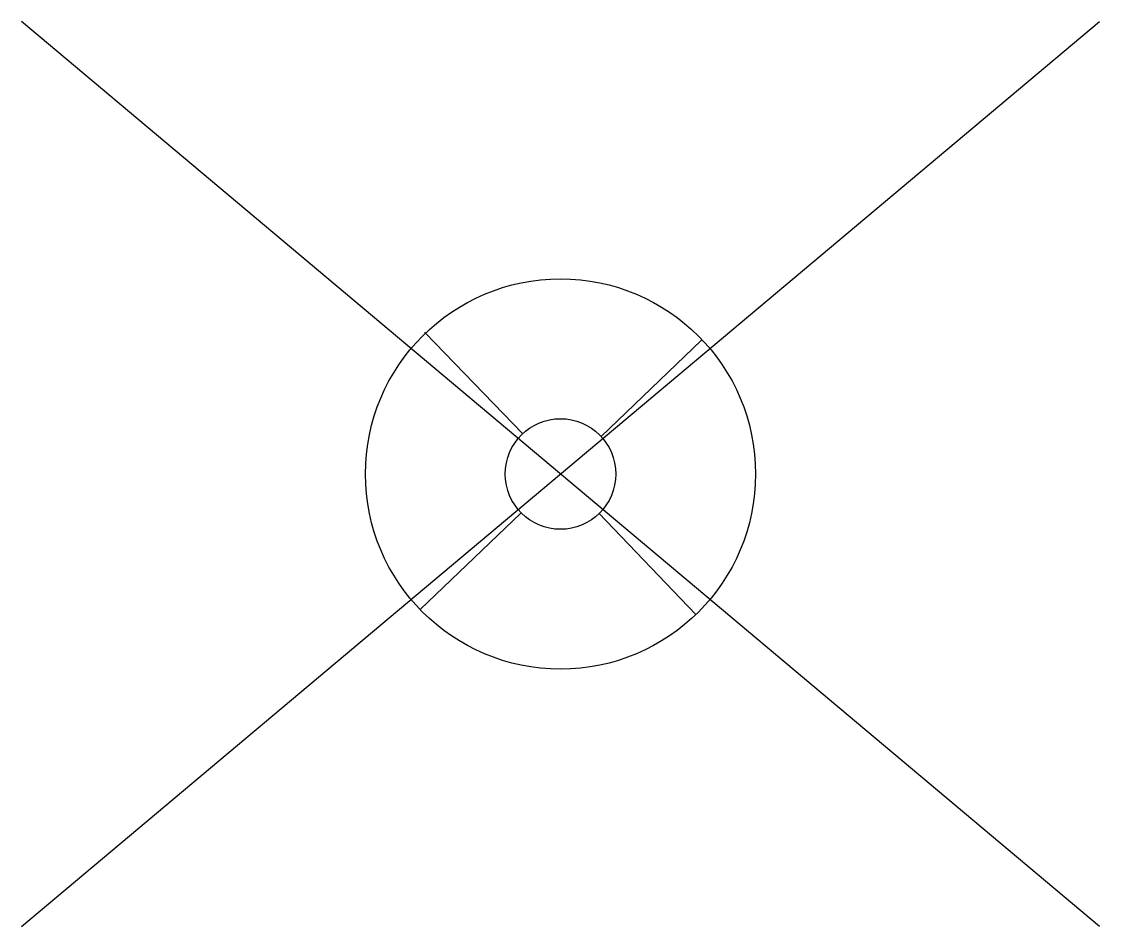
# Model space of a CAD drawing. Header units: metres. Extents: x -0.414 to 0.414, y -0.348 to 0.348.
import ezdxf

# ---------------------------------------------------------------- set-up
doc = ezdxf.new("R2010")
doc.units = ezdxf.units.M
doc.header["$LTSCALE"] = 0.2

msp = doc.modelspace()

# ---------------------------------------------------------------- linework, layer by layer
at = {"color": 0}
for p, q in [((-0.41442, -0.34774), (0.41442, 0.34774)), ((0.41442, -0.34774), (-0.41442, 0.34774))]:
    msp.add_line(p, q, dxfattribs=at)
for p, q in [((-0.104, 0.10848), (-0.029, 0.03098)), ((0.1085, 0.10298), (0.031, 0.02848)), ((-0.0305, -0.03002), (-0.108, -0.10402)), ((0.0295, -0.03002), (0.104, -0.10802))]:
    msp.add_line(p, q)
for centre, radius in [((0, -0.00001), 0.15), ((0, 0), 0.0425)]:
    msp.add_circle(centre, radius)
for p in [(-0.104, 0.10848), (0.1085, 0.10298)]:
    msp.add_point(p)

doc.saveas('drawing.dxf')
